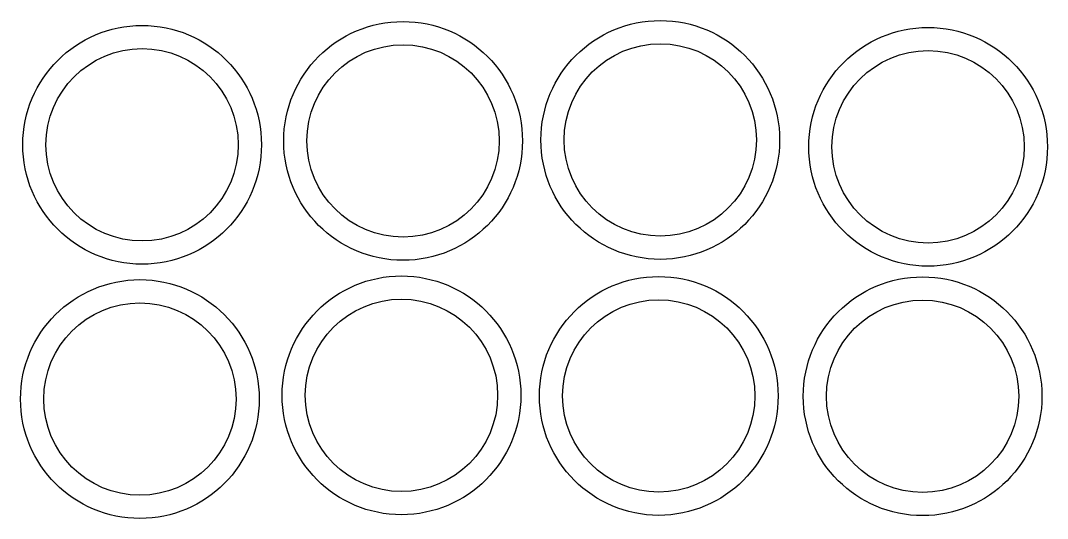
# Model space of a CAD drawing. Header units: millimetres. Extents: x 11.1 to 88.5, y 4.5 to 42.
import ezdxf

# ---------------------------------------------------------------- set-up
doc = ezdxf.new("R2010")
doc.units = ezdxf.units.MM
doc.layers.add('Sketch', color=7, linetype='CONTINUOUS')

msp = doc.modelspace()

# ---------------------------------------------------------------- linework, layer by layer
at = {"layer": 'Sketch'}
for centre, radius in [((39.951, 32.932), 9), ((59.345, 33.006), 9), ((20.276, 32.641), 9), ((79.538, 32.487), 9), ((20.276, 32.641), 7.25), ((39.951, 32.932), 7.25), ((59.345, 33.006), 7.25), ((79.538, 32.487), 7.25), ((20.109, 13.475), 9), ((39.832, 13.756), 9), ((59.231, 13.709), 9), ((79.125, 13.687), 9), ((39.832, 13.756), 7.25), ((59.231, 13.709), 7.25), ((79.125, 13.687), 7.25), ((20.109, 13.475), 7.25)]:
    msp.add_circle(centre, radius, dxfattribs=at)

doc.saveas('drawing.dxf')
